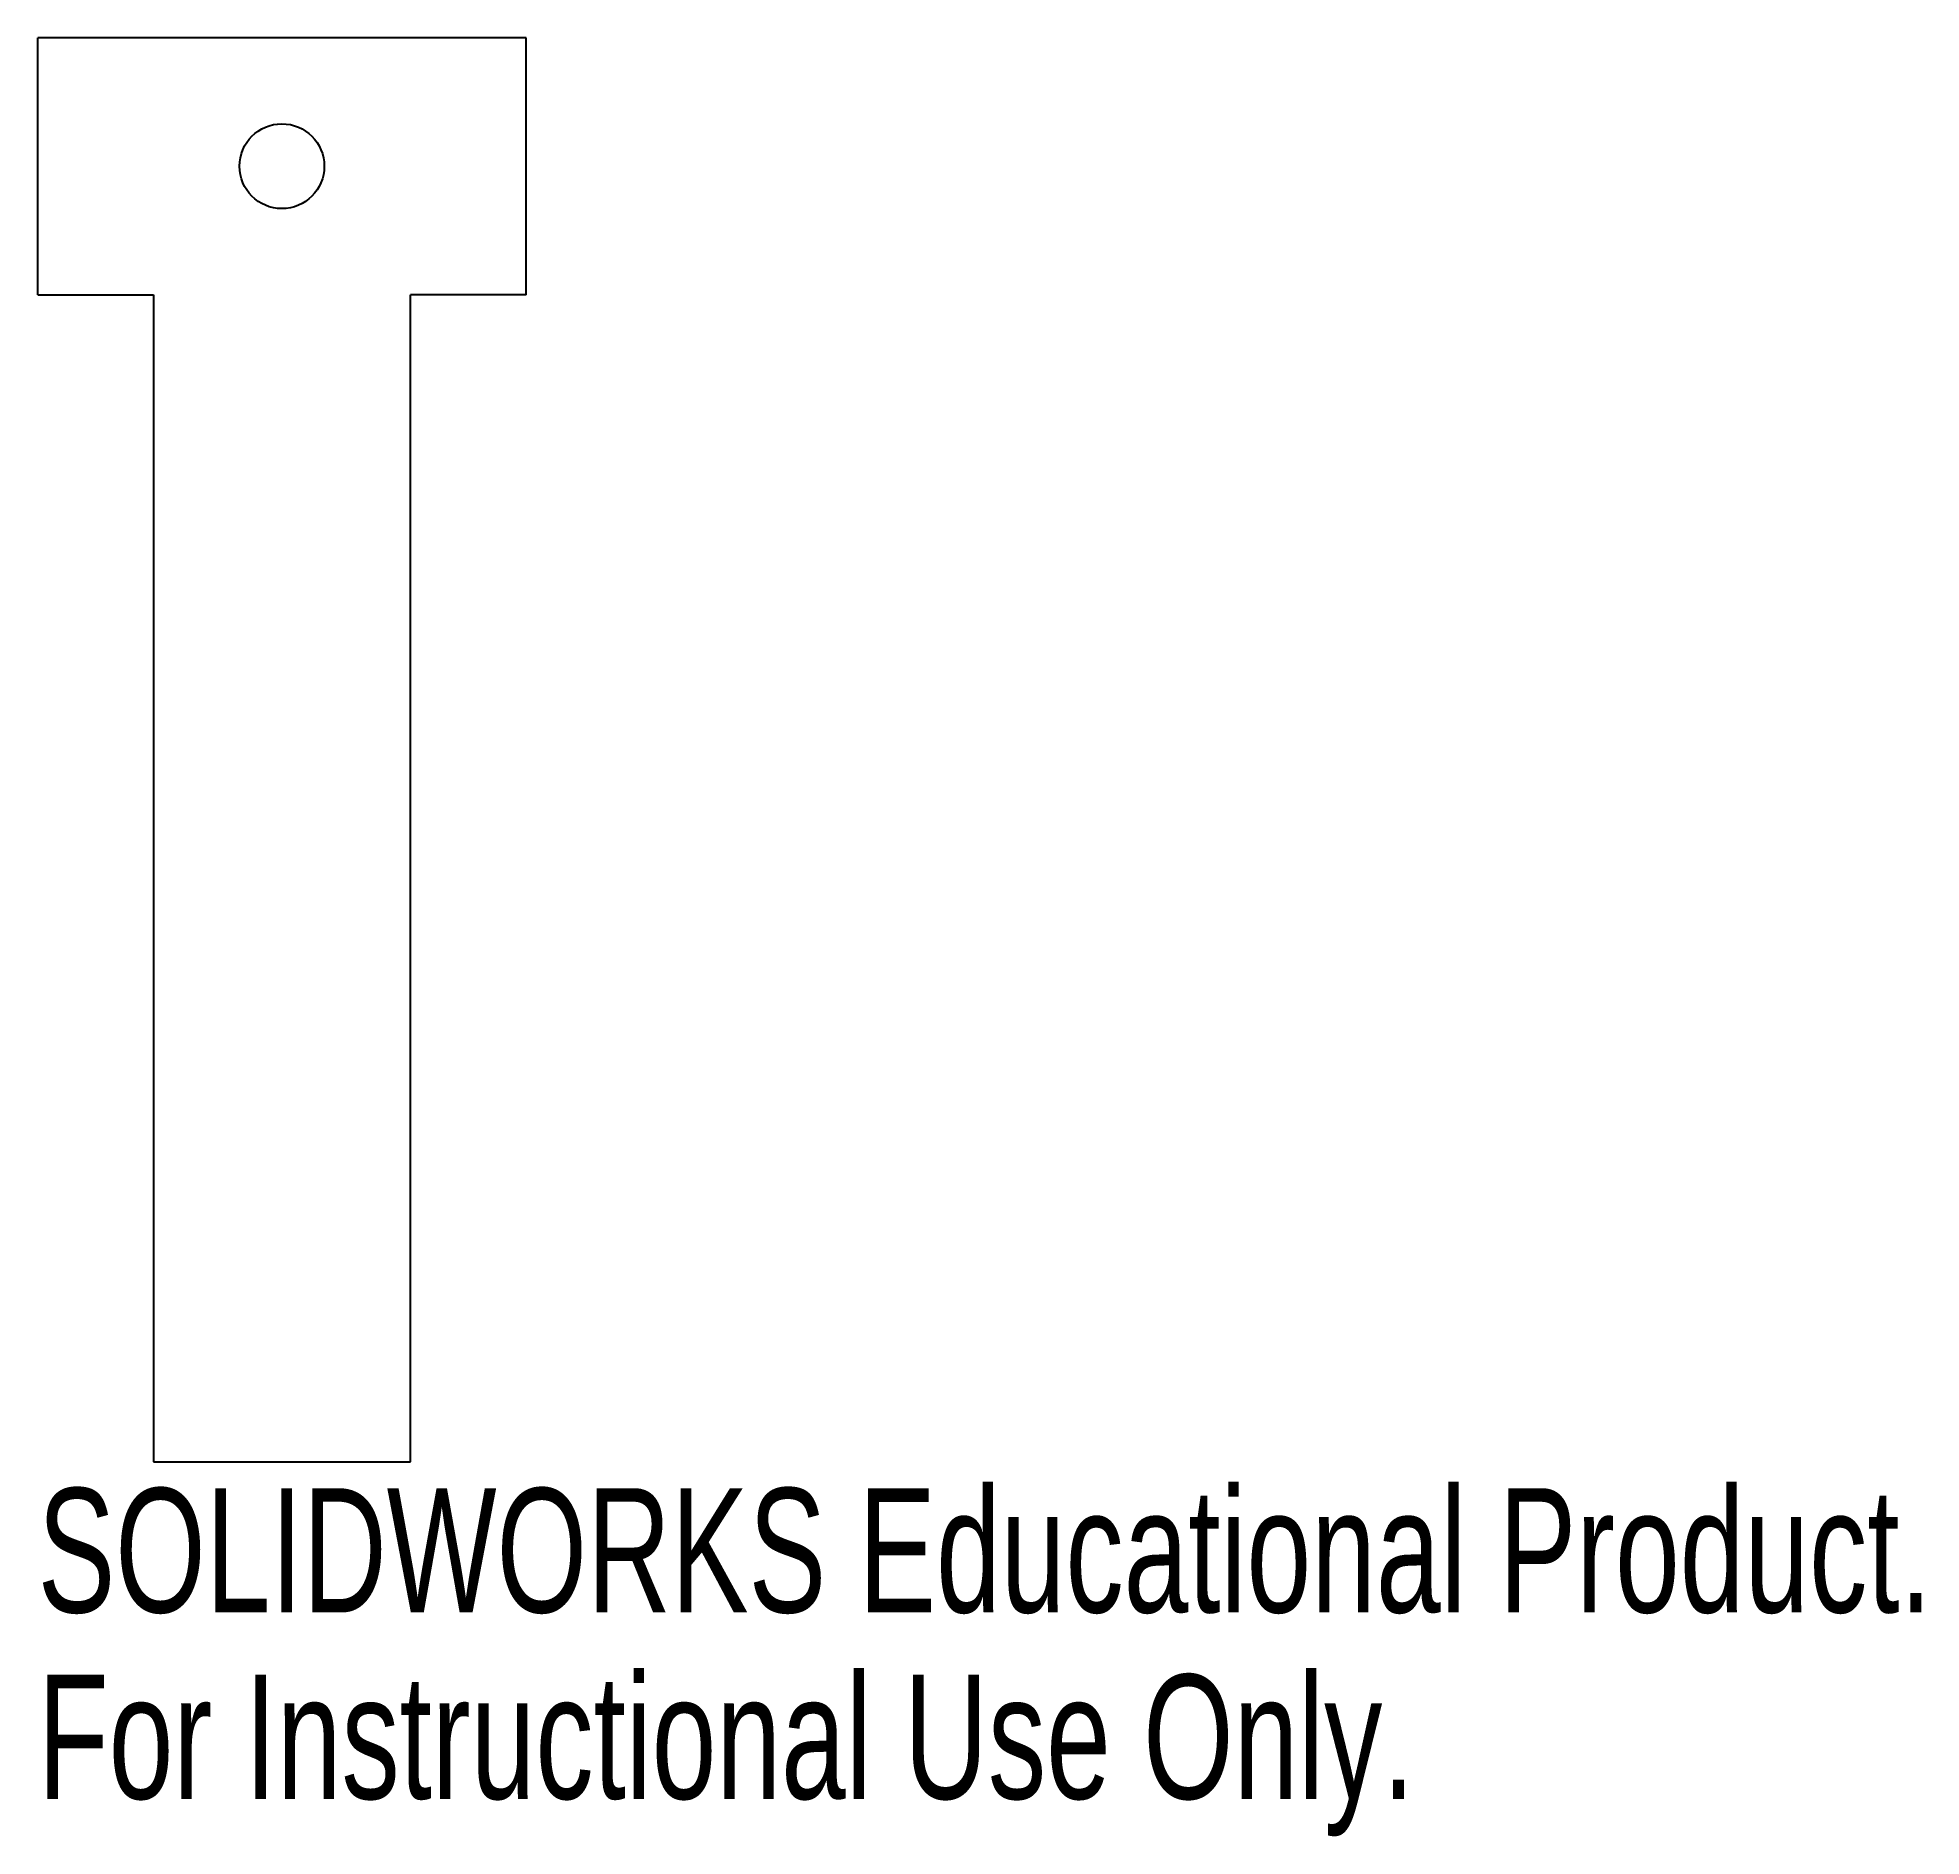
# Model space of a CAD drawing. Header units: millimetres. Extents: x -9.5 to 63.8, y -65 to 5.
import ezdxf

# ---------------------------------------------------------------- set-up
doc = ezdxf.new("R2010")
doc.units = ezdxf.units.MM
doc.styles.add('SLDTEXTSTYLE0', font='TXT', dxfattribs={"width": 0.7})

msp = doc.modelspace()

# ---------------------------------------------------------------- linework, layer by layer
at = {"color": 7, "linetype": 'Continuous', "lineweight": 25}
for p, q in [((9.5, 5), (-9.5, 5)), ((-9.5, -5), (-9.5, 5)), ((9.5, -5), (9.5, 5)), ((-9.5, -5), (-5, -5)), ((-5, -5), (-5, -50.4)), ((5, -50.4), (5, -5)), ((9.5, -5), (5, -5)), ((-5, -50.4), (5, -50.4))]:
    msp.add_line(p, q, dxfattribs=at)
msp.add_circle((0, 0), 1.65, dxfattribs=at)

# ---------------------------------------------------------------- texts
at = {"color": 7, "linetype": 'Continuous', "char_height": 4.83362, "attachment_point": 1, "style": 'SLDTEXTSTYLE0'}
for s, insert in [('SOLIDWORKS Educational Product.', (-9.5, -51.42)), ('For Instructional Use Only.', (-9.5, -58.67))]:
    msp.add_mtext(s, dxfattribs=dict(at, insert=insert))

doc.saveas('drawing.dxf')
